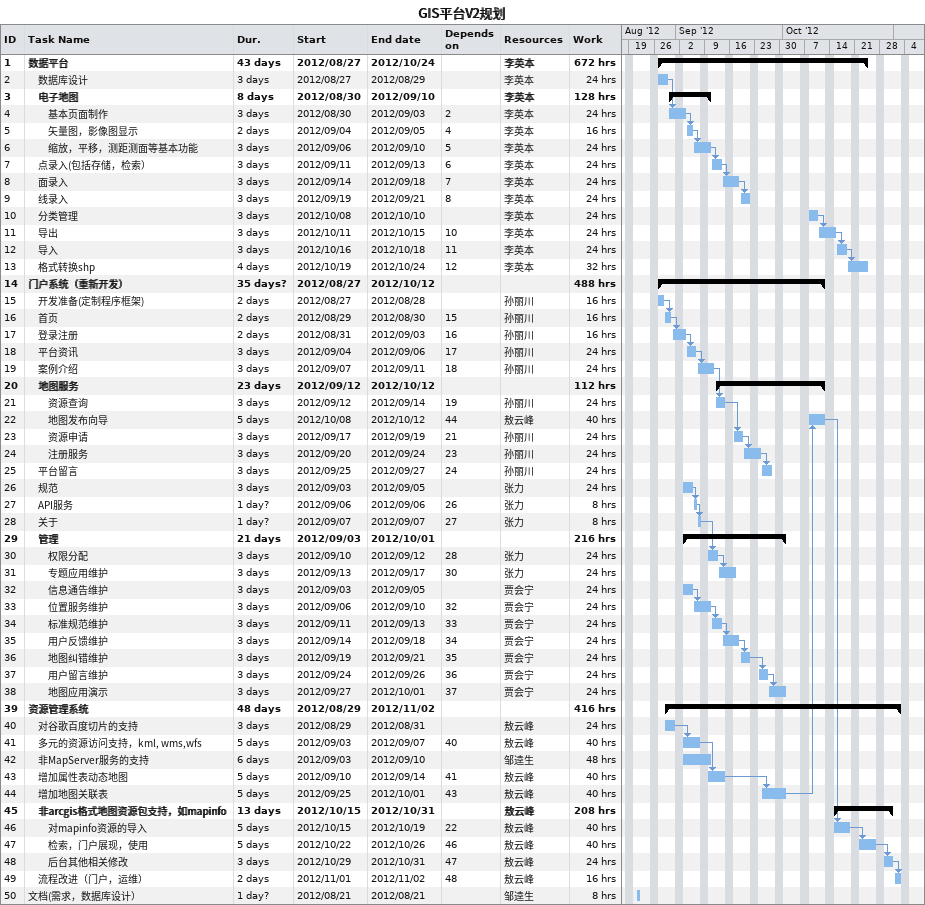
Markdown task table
GIS平台V2规划

| ID | Level | Task | Duration | Start | Finish | Predecessors | Resources | Work (h) |
|---|---|---|---|---|---|---|---|---|
| 1 | 1 | **数据平台** | 43d | 2012-08-27 | 2012-10-24 |  | 李英本 | 672 |
| 2 | 2 | 数据库设计 | 3d | 2012-08-27 | 2012-08-29 |  | 李英本 | 24 |
| 3 | 2 | **电子地图** | 8d | 2012-08-30 | 2012-09-10 |  | 李英本 | 128 |
| 4 | 3 | 基本页面制作 | 3d | 2012-08-30 | 2012-09-03 | 2 | 李英本 | 24 |
| 5 | 3 | 矢量图，影像图显示 | 2d | 2012-09-04 | 2012-09-05 | 4 | 李英本 | 16 |
| 6 | 3 | 缩放，平移，测距测面等基本功能 | 3d | 2012-09-06 | 2012-09-10 | 5 | 李英本 | 24 |
| 7 | 2 | 点录入(包括存储，检索） | 3d | 2012-09-11 | 2012-09-13 | 6 | 李英本 | 24 |
| 8 | 2 | 面录入 | 3d | 2012-09-14 | 2012-09-18 | 7 | 李英本 | 24 |
| 9 | 2 | 线录入 | 3d | 2012-09-19 | 2012-09-21 | 8 | 李英本 | 24 |
| 10 | 2 | 分类管理 | 3d | 2012-10-08 | 2012-10-10 |  | 李英本 | 24 |
| 11 | 2 | 导出 | 3d | 2012-10-11 | 2012-10-15 | 10 | 李英本 | 24 |
| 12 | 2 | 导入 | 3d | 2012-10-16 | 2012-10-18 | 11 | 李英本 | 24 |
| 13 | 2 | 格式转换shp | 4d | 2012-10-19 | 2012-10-24 | 12 | 李英本 | 32 |
| 14 | 1 | **门户系统（重新开发）** | 35d? | 2012-08-27 | 2012-10-12 |  |  | 488 |
| 15 | 2 | 开发准备(定制程序框架) | 2d | 2012-08-27 | 2012-08-28 |  | 孙丽川 | 16 |
| 16 | 2 | 首页 | 2d | 2012-08-29 | 2012-08-30 | 15 | 孙丽川 | 16 |
| 17 | 2 | 登录注册 | 2d | 2012-08-31 | 2012-09-03 | 16 | 孙丽川 | 16 |
| 18 | 2 | 平台资讯 | 3d | 2012-09-04 | 2012-09-06 | 17 | 孙丽川 | 24 |
| 19 | 2 | 案例介绍 | 3d | 2012-09-07 | 2012-09-11 | 18 | 孙丽川 | 24 |
| 20 | 2 | **地图服务** | 23d | 2012-09-12 | 2012-10-12 |  |  | 112 |
| 21 | 3 | 资源查询 | 3d | 2012-09-12 | 2012-09-14 | 19 | 孙丽川 | 24 |
| 22 | 3 | 地图发布向导 | 5d | 2012-10-08 | 2012-10-12 | 44 | 敖云峰 | 40 |
| 23 | 3 | 资源申请 | 3d | 2012-09-17 | 2012-09-19 | 21 | 孙丽川 | 24 |
| 24 | 3 | 注册服务 | 3d | 2012-09-20 | 2012-09-24 | 23 | 孙丽川 | 24 |
| 25 | 2 | 平台留言 | 3d | 2012-09-25 | 2012-09-27 | 24 | 孙丽川 | 24 |
| 26 | 2 | 规范 | 3d | 2012-09-03 | 2012-09-05 |  | 张力 | 24 |
| 27 | 2 | API服务 | 1d? | 2012-09-06 | 2012-09-06 | 26 | 张力 | 8 |
| 28 | 2 | 关于 | 1d? | 2012-09-07 | 2012-09-07 | 27 | 张力 | 8 |
| 29 | 2 | **管理** | 21d | 2012-09-03 | 2012-10-01 |  |  | 216 |
| 30 | 3 | 权限分配 | 3d | 2012-09-10 | 2012-09-12 | 28 | 张力 | 24 |
| 31 | 3 | 专题应用维护 | 3d | 2012-09-13 | 2012-09-17 | 30 | 张力 | 24 |
| 32 | 3 | 信息通告维护 | 3d | 2012-09-03 | 2012-09-05 |  | 贾会宁 | 24 |
| 33 | 3 | 位置服务维护 | 3d | 2012-09-06 | 2012-09-10 | 32 | 贾会宁 | 24 |
| 34 | 3 | 标准规范维护 | 3d | 2012-09-11 | 2012-09-13 | 33 | 贾会宁 | 24 |
| 35 | 3 | 用户反馈维护 | 3d | 2012-09-14 | 2012-09-18 | 34 | 贾会宁 | 24 |
| 36 | 3 | 地图纠错维护 | 3d | 2012-09-19 | 2012-09-21 | 35 | 贾会宁 | 24 |
| 37 | 3 | 用户留言维护 | 3d | 2012-09-24 | 2012-09-26 | 36 | 贾会宁 | 24 |
| 38 | 3 | 地图应用演示 | 3d | 2012-09-27 | 2012-10-01 | 37 | 贾会宁 | 24 |
| 39 | 1 | **资源管理系统** | 48d | 2012-08-29 | 2012-11-02 |  |  | 416 |
| 40 | 2 | 对谷歌百度切片的支持 | 3d | 2012-08-29 | 2012-08-31 |  | 敖云峰 | 24 |
| 41 | 2 | 多元的资源访问支持，kml, wms,wfs | 5d | 2012-09-03 | 2012-09-07 | 40 | 敖云峰 | 40 |
| 42 | 2 | 非MapServer服务的支持 | 6d | 2012-09-03 | 2012-09-10 |  | 邹逵生 | 48 |
| 43 | 2 | 增加属性表动态地图 | 5d | 2012-09-10 | 2012-09-14 | 41 | 敖云峰 | 40 |
| 44 | 2 | 增加地图关联表 | 5d | 2012-09-25 | 2012-10-01 | 43 | 敖云峰 | 40 |
| 45 | 2 | **非arcgis格式地图资源包支持，如mapinfo** | 13d | 2012-10-15 | 2012-10-31 |  | 敖云峰 | 208 |
| 46 | 3 | 对mapinfo资源的导入 | 5d | 2012-10-15 | 2012-10-19 | 22 | 敖云峰 | 40 |
| 47 | 3 | 检索，门户展现，使用 | 5d | 2012-10-22 | 2012-10-26 | 46 | 敖云峰 | 40 |
| 48 | 3 | 后台其他相关修改 | 3d | 2012-10-29 | 2012-10-31 | 47 | 敖云峰 | 24 |
| 49 | 2 | 流程改进（门户，运维） | 2d | 2012-11-01 | 2012-11-02 | 48 | 敖云峰 | 16 |
| 50 | 1 | 文档(需求，数据库设计） | 1d? | 2012-08-21 | 2012-08-21 |  | 邹逵生 | 8 |
